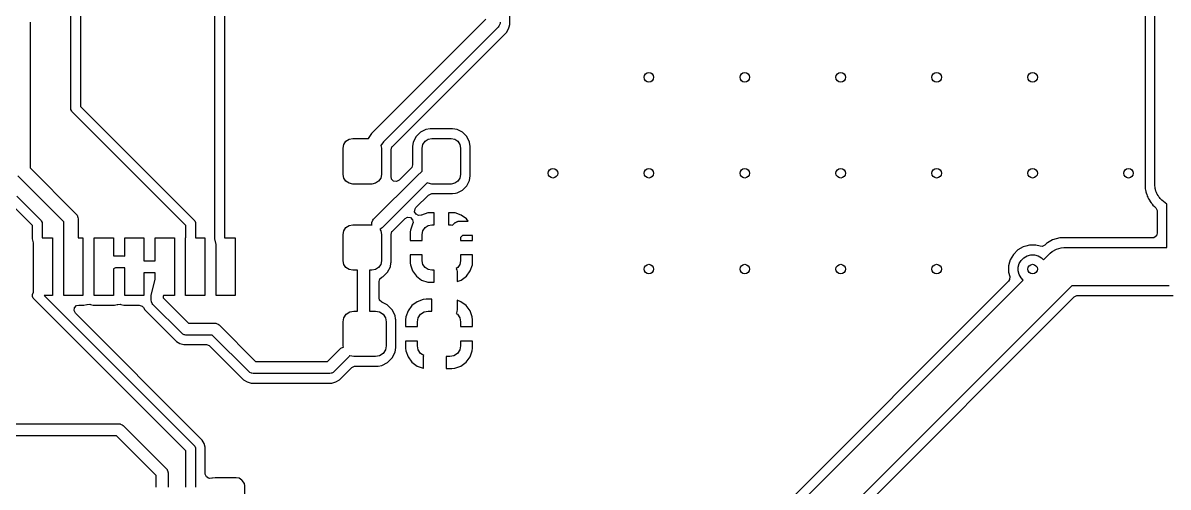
# Model space of a CAD drawing. Header units: millimetres. Extents: x 103.8 to 193.7, y -116.2 to -61.3.
# Drawn here: x 150.7 to 174.57, y -85.3 to -75.61 of the extents above; entities that cross this region are included whole.
import ezdxf

# ---------------------------------------------------------------- set-up
doc = ezdxf.new("R2010")
doc.units = ezdxf.units.MM
doc.layers.add('F.Cu', color=13, linetype='CONTINUOUS', true_color=0xc83434)

msp = doc.modelspace()

# ---------------------------------------------------------------- linework, layer by layer
at = {"layer": 'F.Cu', "linetype": 'CONTINUOUS'}
for p, q in [((151.7, -77.4), (151.7, -70.2)), ((151.9, -70.205939), (151.9, -77.358578)), ((160.8505, -75.646144), (160.8505, -73.649499)), ((154.7, -80.1), (154.7, -74.141421)), ((154.9, -74.1), (154.9, -80.089491)), ((174.0995, -74.889742), (174.0995, -78.943165)), ((174.3, -79), (174.3, -74.765685)), ((150.85, -75.6), (150.85, -78.637868)), ((157.993934, -77.893934), (160.35, -75.537868)), ((160.624721, -75.683335), (160.606066, -75.706066)), ((160.647118, -75.629263), (160.624721, -75.683335)), ((160.65, -75.6), (160.647118, -75.629263)), ((160.836173, -75.699614), (160.8505, -75.646144)), ((160.606066, -75.706066), (158.217192, -78.094939)), ((158.404489, -78.191191), (160.78047, -75.815212)), ((160.78047, -75.815212), (160.826614, -75.735288)), ((160.826614, -75.735288), (160.836173, -75.699614)), ((151.701921, -77.419509), (151.7, -77.4)), ((151.716853, -77.455557), (151.701921, -77.419509)), ((151.729289, -77.470711), (151.716853, -77.455557)), ((154.1, -79.841421), (151.729289, -77.470711)), ((151.9, -77.358578), (154.270711, -79.72929)), ((159.193476, -77.824501), (159.0997, -77.839352)), ((159.193479, -77.8245), (159.193476, -77.824501)), ((159.656522, -77.8245), (159.193479, -77.8245)), ((159.750305, -77.839354), (159.656522, -77.8245)), ((157.433579, -78.083579), (157.498463, -78.040224)), ((157.498463, -78.040224), (157.575, -78.025)), ((157.575, -78.025), (157.904847, -78.025)), ((157.904847, -78.025), (157.974233, -77.918252)), ((157.974233, -77.918252), (157.975039, -77.917243)), ((157.975039, -77.917243), (157.975279, -77.916665)), ((157.975279, -77.916665), (157.983985, -77.906055)), ((157.983985, -77.906055), (157.992598, -77.895286)), ((157.992598, -77.895286), (157.993116, -77.894929)), ((157.993116, -77.894929), (157.993934, -77.893934)), ((158.896949, -77.986659), (158.839354, -78.099695)), ((158.986659, -77.896949), (158.896949, -77.986659)), ((159.099695, -77.839354), (158.986659, -77.896949)), ((159.083579, -78.083579), (159.148463, -78.040224)), ((159.0997, -77.839352), (159.099695, -77.839354)), ((159.148463, -78.040224), (159.225, -78.025)), ((159.225, -78.025), (159.625, -78.025)), ((159.625, -78.025), (159.701537, -78.040224)), ((159.701537, -78.040224), (159.766421, -78.083579)), ((159.863342, -77.89695), (159.750304, -77.839354)), ((159.750304, -77.839354), (159.750305, -77.839354)), ((159.95305, -77.986658), (159.863342, -77.89695)), ((160.010646, -78.099696), (159.95305, -77.986658)), ((157.375, -78.225), (157.390224, -78.148463)), ((157.375, -78.775), (157.375, -78.225)), ((157.390224, -78.148463), (157.433579, -78.083579)), ((158.217192, -78.094939), (158.165077, -78.175116)), ((158.165077, -78.175116), (158.175, -78.225)), ((158.175, -78.225), (158.175, -78.775)), ((158.375499, -78.261188), (158.394406, -78.202998)), ((158.3755, -78.806519), (158.375499, -78.261188)), ((158.394406, -78.202998), (158.404489, -78.191191)), ((158.839354, -78.099695), (158.8245, -78.193478)), ((158.8245, -78.193478), (158.8245, -78.574165)), ((159.025, -78.225), (159.040224, -78.148463)), ((159.025, -78.704814), (159.025, -78.225)), ((159.040224, -78.148463), (159.083579, -78.083579)), ((159.766421, -78.083579), (159.809776, -78.148463)), ((159.809776, -78.148463), (159.825, -78.225)), ((159.825, -78.225), (159.825, -78.775)), ((160.010646, -78.099698), (160.010646, -78.099696)), ((160.010647, -78.0997), (160.010646, -78.099698)), ((160.025498, -78.193476), (160.010647, -78.0997)), ((160.025498, -78.193478), (160.025498, -78.193476)), ((160.025499, -78.193482), (160.025498, -78.193478)), ((160.0255, -78.806519), (160.025499, -78.193482)), ((150.85, -78.637868), (151.806066, -79.593934)), ((157.390224, -78.851537), (157.375, -78.775)), ((158.175, -78.775), (158.159776, -78.851537)), ((158.734959, -78.704712), (158.542461, -78.89721)), ((158.741631, -78.697332), (158.734959, -78.704712)), ((158.745706, -78.692342), (158.741631, -78.697332)), ((158.772211, -78.667396), (158.745706, -78.692342)), ((158.774361, -78.66531), (158.772211, -78.667396)), ((158.795502, -78.64417), (158.774361, -78.66531)), ((158.805593, -78.632356), (158.795502, -78.64417)), ((158.8245, -78.574165), (158.805593, -78.632356)), ((158.914329, -78.808975), (159.025, -78.704814)), ((159.825, -78.775), (159.809776, -78.851537)), ((151.55, -79.762132), (150.593934, -78.806066)), ((157.433579, -78.916421), (157.390224, -78.851537)), ((157.498463, -78.959776), (157.433579, -78.916421)), ((157.575, -78.975), (157.498463, -78.959776)), ((157.975, -78.975), (157.575, -78.975)), ((158.051537, -78.959776), (157.975, -78.975)), ((158.011612, -79.711612), (158.911612, -78.811612)), ((158.116421, -78.916421), (158.051537, -78.959776)), ((158.159776, -78.851537), (158.116421, -78.916421)), ((159.087031, -78.989745), (158.188388, -79.888388)), ((158.374676, -78.811719), (158.3755, -78.806519)), ((158.384247, -78.872151), (158.374676, -78.811719)), ((158.427512, -78.915416), (158.384247, -78.872151)), ((158.487944, -78.924987), (158.427512, -78.915416)), ((158.542461, -78.89721), (158.487944, -78.924987)), ((158.911612, -78.811612), (158.913077, -78.810409)), ((158.913077, -78.810409), (158.914329, -78.808975)), ((159.131158, -78.948213), (159.087031, -78.989745)), ((159.148463, -78.959776), (159.131158, -78.948213)), ((159.225, -78.975), (159.148463, -78.959776)), ((159.625, -78.975), (159.225, -78.975)), ((159.701537, -78.959776), (159.625, -78.975)), ((159.766421, -78.916421), (159.701537, -78.959776)), ((159.809776, -78.851537), (159.766421, -78.916421)), ((159.863342, -79.10305), (159.95305, -79.013342)), ((159.95305, -79.013342), (160.010646, -78.900304)), ((160.010646, -78.900304), (160.0255, -78.806519)), ((174.098201, -78.959145), (174.094613, -78.981087)), ((174.094613, -78.981087), (174.099009, -79.025047)), ((174.0995, -78.943165), (174.098201, -78.959145)), ((174.099009, -79.025047), (174.0995, -79.034897)), ((174.303422, -79.05221), (174.3, -79)), ((150.570711, -79.229289), (151.070711, -79.729289)), ((158.894206, -79.466119), (159.155832, -79.204493)), ((159.155832, -79.204493), (159.210347, -79.176718)), ((159.210347, -79.176718), (159.225822, -79.175499)), ((159.225822, -79.175499), (159.656518, -79.175499)), ((159.656518, -79.175499), (159.656521, -79.175499)), ((159.656521, -79.175499), (159.656522, -79.175498)), ((159.656522, -79.175498), (159.720886, -79.165305)), ((159.720886, -79.165305), (159.750299, -79.160647)), ((159.750299, -79.160647), (159.750299, -79.160646)), ((159.750299, -79.160646), (159.750304, -79.160646)), ((159.750304, -79.160646), (159.863342, -79.10305)), ((174.0995, -79.034897), (174.0995, -79.079058)), ((174.0995, -79.079058), (174.105251, -79.100522)), ((174.105251, -79.100522), (174.108132, -79.11629)), ((174.108132, -79.11629), (174.110344, -79.138411)), ((174.110344, -79.138411), (174.110345, -79.138416)), ((174.110345, -79.138416), (174.118751, -79.160647)), ((174.118751, -79.160647), (174.124827, -79.176718)), ((174.124827, -79.176718), (174.125966, -79.179729)), ((174.125966, -79.179729), (174.12899, -79.189118)), ((174.12899, -79.189118), (174.140422, -79.231783)), ((174.140422, -79.231783), (174.140423, -79.231785)), ((174.140423, -79.231785), (174.151536, -79.251032)), ((174.151536, -79.251032), (174.158404, -79.265525)), ((174.158404, -79.265525), (174.166263, -79.286313)), ((174.308595, -79.071518), (174.303422, -79.05221)), ((174.310585, -79.091412), (174.308595, -79.071518)), ((174.322054, -79.121747), (174.310585, -79.091412)), ((174.330448, -79.153073), (174.322054, -79.121747)), ((174.340444, -79.170386), (174.330448, -79.153073)), ((174.347514, -79.189086), (174.340444, -79.170386)), ((174.366442, -79.215417), (174.347514, -79.189086)), ((174.382659, -79.243505), (174.366442, -79.215417)), ((174.396796, -79.257642), (174.382659, -79.243505)), ((174.408464, -79.273873), (174.396796, -79.257642)), ((150.9, -79.841422), (150.458578, -79.4)), ((158.866673, -79.553057), (158.875346, -79.49249)), ((158.875346, -79.49249), (158.894206, -79.466119)), ((174.166263, -79.286313), (174.192039, -79.32217)), ((174.192039, -79.32217), (174.197391, -79.330457)), ((174.197391, -79.330457), (174.219478, -79.368713)), ((174.219478, -79.368713), (174.219479, -79.368716)), ((174.219479, -79.368716), (174.235204, -79.384441)), ((174.235204, -79.384441), (174.245581, -79.396652)), ((174.245581, -79.396652), (174.258554, -79.414699)), ((174.258554, -79.414699), (174.292735, -79.442665)), ((174.292735, -79.442665), (174.300039, -79.449275)), ((174.300039, -79.449275), (174.320504, -79.46974)), ((174.320504, -79.46974), (174.348281, -79.524257)), ((174.446705, -79.309583), (174.408464, -79.273873)), ((174.55, -79.394097), (174.446705, -79.309583)), ((174.55, -80.3), (174.55, -79.394097)), ((151.070711, -79.729289), (151.083147, -79.744443)), ((151.806066, -79.593934), (151.824721, -79.616665)), ((151.824721, -79.616665), (151.82864, -79.626127)), ((151.82864, -79.626127), (151.847118, -79.670736)), ((151.847118, -79.670736), (151.85, -79.7)), ((151.85, -79.7), (151.85, -80.09345)), ((154.270711, -79.72929), (154.283148, -79.744443)), ((157.977402, -79.775613), (157.996067, -79.730554)), ((157.996067, -79.730554), (158.011612, -79.711612)), ((158.404489, -79.955836), (158.666118, -79.694207)), ((158.666118, -79.694207), (158.720633, -79.666432)), ((158.720633, -79.666432), (158.781065, -79.676003)), ((158.781065, -79.676003), (158.82433, -79.719268)), ((158.82433, -79.719268), (158.833901, -79.7797)), ((158.895257, -79.607155), (158.866673, -79.553057)), ((158.95018, -79.63412), (158.895257, -79.607155)), ((159.005164, -79.624572), (158.95018, -79.63412)), ((159.005351, -79.625105), (159.005164, -79.624572)), ((159.008552, -79.623984), (159.005351, -79.625105)), ((159.010463, -79.623653), (159.008552, -79.623984)), ((159.012349, -79.622655), (159.010463, -79.623653)), ((159.140397, -79.57785), (159.012349, -79.622655)), ((159.140399, -79.57785), (159.140397, -79.57785)), ((159.170796, -79.575), (159.140399, -79.57785)), ((159.275, -79.575), (159.170796, -79.575)), ((159.275, -79.575001), (159.275, -79.575)), ((159.275, -79.825), (159.275, -79.575001)), ((159.575001, -79.575), (159.575, -79.575001)), ((159.575, -79.575001), (159.575, -79.825)), ((159.679211, -79.575), (159.575001, -79.575)), ((159.709601, -79.57785), (159.679211, -79.575)), ((159.837647, -79.622654), (159.709601, -79.57785)), ((159.94679, -79.703207), (159.837647, -79.622654)), ((159.946792, -79.703209), (159.94679, -79.703207)), ((159.981326, -79.75), (159.946792, -79.703209)), ((174.348281, -79.524257), (174.3495, -79.539744)), ((174.3495, -79.539744), (174.3495, -80.0005)), ((150.9, -80.1), (150.9, -79.841422)), ((151.083147, -79.744443), (151.098079, -79.780491)), ((151.098079, -79.780491), (151.1, -79.8)), ((151.1, -79.8), (151.1, -80.0903)), ((151.55, -80.1), (151.55, -79.762132)), ((154.1, -80.1), (154.1, -79.841421)), ((154.283148, -79.744443), (154.29706, -79.778031)), ((154.29706, -79.778031), (154.298079, -79.780491)), ((154.298079, -79.780491), (154.3, -79.8)), ((154.3, -79.8), (154.3, -80.1)), ((157.375, -80.025), (157.390224, -79.948463)), ((157.390224, -79.948463), (157.433579, -79.883579)), ((157.433579, -79.883579), (157.498463, -79.840224)), ((157.498463, -79.840224), (157.575, -79.825)), ((157.575, -79.825), (157.975, -79.825)), ((157.975, -79.825), (157.977894, -79.825575)), ((157.977402, -79.824387), (157.977402, -79.775613)), ((157.977894, -79.825575), (157.977402, -79.824387)), ((158.169446, -79.903933), (158.138568, -79.916723)), ((158.138568, -79.916723), (158.159776, -79.948463)), ((158.159776, -79.948463), (158.175, -80.025)), ((158.188388, -79.888388), (158.169446, -79.903933)), ((158.375499, -80.025834), (158.394406, -79.967643)), ((158.394406, -79.967643), (158.404489, -79.955836)), ((158.77785, -79.940398), (158.775, -79.970788)), ((158.775, -79.970788), (158.775, -80.149999)), ((158.822655, -79.812349), (158.77785, -79.940398)), ((158.823653, -79.810463), (158.822655, -79.812349)), ((158.833901, -79.7797), (158.823653, -79.810463)), ((159.025, -80.025), (159.040224, -79.948463)), ((159.040224, -79.948463), (159.083579, -79.883579)), ((159.083579, -79.883579), (159.148463, -79.840224)), ((159.148463, -79.840224), (159.225, -79.825)), ((159.225, -79.825), (159.275, -79.825)), ((159.575, -79.825), (159.625, -79.825)), ((159.625, -79.825), (159.658463, -79.831656)), ((159.658463, -79.831656), (159.69057, -79.797409)), ((159.69057, -79.797409), (159.712687, -79.778031)), ((159.712687, -79.778031), (159.714926, -79.777017)), ((159.714926, -79.777017), (159.716664, -79.77528)), ((159.716664, -79.77528), (159.74151, -79.764988)), ((159.74151, -79.764988), (159.766009, -79.753902)), ((159.766009, -79.753902), (159.768464, -79.753822)), ((159.768464, -79.753822), (159.770736, -79.752882)), ((159.770736, -79.752882), (159.8, -79.75)), ((159.8, -79.75), (159.981326, -79.75)), ((150.900944, -80.109596), (150.9, -80.1)), ((150.901864, -80.119218), (150.900944, -80.109596)), ((150.9175, -80.199061), (150.901864, -80.119218)), ((150.9175, -81.243796), (150.9175, -80.199061)), ((151.1, -80.0903), (151.1019, -80.1)), ((151.1019, -80.1), (151.3175, -80.1)), ((151.3175, -80.1), (151.3175, -81.3)), ((151.550642, -80.106522), (151.55, -80.1)), ((151.550571, -80.113075), (151.550642, -80.106522)), ((151.5525, -80.13512), (151.550571, -80.113075)), ((151.5525, -81.3), (151.5525, -80.13512)), ((151.85, -80.09345), (151.850573, -80.1)), ((151.850573, -80.1), (151.9525, -80.1)), ((151.9525, -80.1), (151.9525, -81.3)), ((152.1875, -81.3), (152.1875, -80.1)), ((152.1875, -80.1), (152.5875, -80.1)), ((152.5875, -80.1), (152.5875, -80.476231)), ((152.8225, -80.477216), (152.8225, -80.1)), ((152.8225, -80.1), (153.2225, -80.1)), ((153.2225, -80.1), (153.2225, -80.575)), ((153.4575, -80.575), (153.4575, -80.1)), ((153.4575, -80.1), (153.8575, -80.1)), ((153.8575, -80.1), (153.8575, -81.3)), ((154.0925, -81.3), (154.0925, -80.1)), ((154.0925, -80.1), (154.1, -80.1)), ((154.3, -80.1), (154.4925, -80.1)), ((154.4925, -80.1), (154.4925, -81.3)), ((154.700086, -80.100879), (154.7, -80.1)), ((154.700008, -80.101304), (154.700086, -80.100879)), ((154.701024, -80.110407), (154.700008, -80.101304)), ((154.701921, -80.119509), (154.701024, -80.110407)), ((154.702085, -80.119906), (154.701921, -80.119509)), ((154.702184, -80.120786), (154.702085, -80.119906)), ((154.7275, -80.23992), (154.702184, -80.120786)), ((154.9, -80.089491), (154.902233, -80.1)), ((154.902233, -80.1), (155.1275, -80.1)), ((155.1275, -80.1), (155.1275, -81.3)), ((157.375, -80.575), (157.375, -80.025)), ((158.175, -80.025), (158.175, -80.575)), ((158.3755, -80.408993), (158.375499, -80.025834)), ((158.775, -80.149999), (158.775001, -80.15)), ((158.775001, -80.15), (159.025, -80.15)), ((159.025, -80.15), (159.025, -80.025)), ((159.864985, -80.05), (159.825, -80.09265)), ((159.825, -80.09265), (159.825, -80.15)), ((159.825, -80.15), (160.074998, -80.15)), ((160.074999, -80.05), (159.864985, -80.05)), ((160.074998, -80.15), (160.074999, -80.149999)), ((160.074999, -80.149999), (160.074999, -80.05)), ((172.031281, -80.219482), (172.002503, -80.248259)), ((172.037333, -80.215988), (172.031281, -80.219482)), ((172.064241, -80.200452), (172.037333, -80.215988)), ((172.168218, -80.140421), (172.064241, -80.200452)), ((172.168219, -80.140421), (172.168218, -80.140421)), ((172.32094, -80.099499), (172.168219, -80.140421)), ((172.320943, -80.099499), (172.32094, -80.099499)), ((172.479058, -80.099499), (172.320943, -80.099499)), ((172.485121, -80.099499), (172.479058, -80.099499)), ((172.485137, -80.0995), (172.485121, -80.099499)), ((174.2505, -80.0995), (172.485137, -80.0995)), ((174.281093, -80.094655), (174.2505, -80.0995)), ((174.330593, -80.058691), (174.281093, -80.094655)), ((174.3495, -80.0005), (174.330593, -80.058691)), ((154.7275, -81.3), (154.7275, -80.23992)), ((158.3755, -80.450001), (158.3755, -80.408993)), ((158.3755, -80.606521), (158.3755, -80.450001)), ((158.775002, -80.45), (158.775001, -80.450001)), ((158.775001, -80.450001), (158.775001, -80.629203)), ((159.025, -80.45), (158.775002, -80.45)), ((159.025, -80.575), (159.025, -80.45)), ((160.074999, -80.45), (159.825, -80.45)), ((159.825, -80.45), (159.825, -80.575)), ((160.075, -80.450001), (160.074999, -80.45)), ((160.075, -80.62921), (160.075, -80.450001)), ((171.349496, -80.44269), (171.283609, -80.556809)), ((171.44269, -80.349496), (171.349496, -80.44269)), ((171.556809, -80.283609), (171.44269, -80.349496)), ((171.6062, -80.270375), (171.556809, -80.283609)), ((171.684108, -80.2495), (171.6062, -80.270375)), ((171.635195, -80.472836), (171.710842, -80.452567)), ((171.815892, -80.2495), (171.684108, -80.2495)), ((171.710842, -80.452567), (171.789158, -80.452567)), ((171.789158, -80.452567), (171.864805, -80.472836)), ((171.90688, -80.27388), (171.815892, -80.2495)), ((171.947986, -80.276035), (171.90688, -80.27388)), ((172.002503, -80.248259), (171.947986, -80.276035)), ((171.977474, -80.55684), (172.117158, -80.417157)), ((172.117158, -80.417157), (172.156495, -80.382659)), ((172.156495, -80.382659), (172.246927, -80.330448)), ((172.246927, -80.330448), (172.34779, -80.303422)), ((172.34779, -80.303422), (172.4, -80.3)), ((172.4, -80.3), (174.55, -80.3)), ((152.5875, -80.476231), (152.6, -80.475)), ((152.6, -80.475), (152.8, -80.475)), ((152.8, -80.475), (152.8225, -80.477216)), ((153.2225, -80.575), (153.4575, -80.575)), ((157.390224, -80.651537), (157.375, -80.575)), ((157.433579, -80.716421), (157.390224, -80.651537)), ((158.159776, -80.651537), (158.116421, -80.716421)), ((158.175, -80.575), (158.159776, -80.651537)), ((158.360646, -80.700304), (158.371926, -80.629081)), ((158.371926, -80.629081), (158.3755, -80.606521)), ((158.775001, -80.629203), (158.77785, -80.6596)), ((158.77785, -80.6596), (158.77785, -80.659602)), ((158.77785, -80.659602), (158.822654, -80.787647)), ((159.040224, -80.651537), (159.025, -80.575)), ((159.083579, -80.716421), (159.040224, -80.651537)), ((159.809776, -80.651537), (159.766421, -80.716421)), ((159.825, -80.575), (159.809776, -80.651537)), ((160.027345, -80.787647), (160.072149, -80.659601)), ((160.072149, -80.659601), (160.074999, -80.629211)), ((160.074999, -80.629211), (160.075, -80.62921)), ((171.270891, -80.604274), (171.2495, -80.684108)), ((171.2495, -80.684108), (171.2495, -80.815892)), ((171.283609, -80.556809), (171.270891, -80.604274)), ((171.452567, -80.710842), (171.472836, -80.635195)), ((171.472836, -80.635195), (171.511994, -80.567372)), ((171.511994, -80.567372), (171.567372, -80.511994)), ((171.567372, -80.511994), (171.635195, -80.472836)), ((171.864805, -80.472836), (171.932628, -80.511994)), ((171.932628, -80.511994), (171.977474, -80.55684)), ((152.627942, -80.725), (152.5875, -80.744031)), ((152.5875, -80.744031), (152.5875, -81.3)), ((152.8, -80.725), (152.627942, -80.725)), ((152.8225, -80.722783), (152.8, -80.725)), ((152.8225, -81.3), (152.8225, -80.722783)), ((153.4575, -80.825), (153.2225, -80.825)), ((153.2225, -80.825), (153.2225, -81.3)), ((153.4575, -80.96958), (153.4575, -80.825)), ((157.498463, -80.759776), (157.433579, -80.716421)), ((157.575, -80.775), (157.498463, -80.759776)), ((157.673594, -80.775), (157.575, -80.775)), ((157.675, -80.803122), (157.673594, -80.775)), ((157.675, -81.6), (157.675, -80.803122)), ((157.975, -80.775), (157.923906, -80.775)), ((157.923906, -80.775), (157.924844, -80.793758)), ((157.924844, -80.793758), (157.924693, -80.796884)), ((157.924693, -80.796884), (157.925, -80.8)), ((157.925, -80.8), (157.925, -81.6)), ((158.051537, -80.759776), (157.975, -80.775)), ((158.116421, -80.716421), (158.051537, -80.759776)), ((158.144407, -80.950283), (158.179553, -80.920265)), ((158.179553, -80.920265), (158.213342, -80.90305)), ((158.213342, -80.90305), (158.30305, -80.813342)), ((158.30305, -80.813342), (158.360646, -80.700304)), ((158.822654, -80.787647), (158.903207, -80.89679)), ((158.903207, -80.89679), (158.903209, -80.896792)), ((158.903209, -80.896792), (159.012352, -80.977345)), ((159.148463, -80.759776), (159.083579, -80.716421)), ((159.225, -80.775), (159.148463, -80.759776)), ((159.275, -80.775), (159.225, -80.775)), ((159.275, -81.024999), (159.275, -80.775)), ((159.766421, -80.716421), (159.733681, -80.738297)), ((159.733681, -80.738297), (159.747118, -80.770736)), ((159.747118, -80.770736), (159.75, -80.8)), ((159.75, -80.8), (159.75, -81.008013)), ((159.837647, -80.977345), (159.94679, -80.896792)), ((159.94679, -80.896792), (159.946792, -80.89679)), ((159.946792, -80.89679), (160.027345, -80.787647)), ((171.2495, -80.815892), (171.273879, -80.906879)), ((171.273879, -80.906879), (171.270677, -80.96798)), ((171.452567, -80.789158), (171.452567, -80.710842)), ((171.472836, -80.864805), (171.452567, -80.789158)), ((171.511994, -80.932628), (171.472836, -80.864805)), ((171.55684, -80.977474), (171.511994, -80.932628)), ((153.379096, -81.268263), (153.4575, -80.96958)), ((158.1255, -81.008474), (158.144407, -80.950283)), ((158.1255, -81.350251), (158.1255, -81.008474)), ((159.012352, -80.977345), (159.140398, -81.022149)), ((159.140398, -81.022149), (159.170789, -81.024999)), ((159.170789, -81.024999), (159.275, -81.024999)), ((159.75, -81.008013), (159.837647, -80.977345)), ((171.248257, -81.002505), (165.431286, -86.819478)), ((165.517157, -87.017157), (171.55684, -80.977474)), ((172.565685, -81.1), (166.2, -87.465685)), ((171.270677, -80.96798), (171.248257, -81.002505)), ((174.6, -81.1), (172.565685, -81.1)), ((150.901921, -81.280491), (150.916853, -81.244443)), ((150.901921, -81.319509), (150.901921, -81.280491)), ((150.916853, -81.355557), (150.901921, -81.319509)), ((150.916853, -81.244443), (150.9175, -81.243796)), ((150.929289, -81.370711), (150.916853, -81.355557)), ((154.1, -84.541421), (150.929289, -81.370711)), ((151.3175, -81.3), (151.141422, -81.3)), ((151.141422, -81.3), (154.27071, -84.429289)), ((151.9525, -81.3), (151.5525, -81.3)), ((152.5875, -81.3), (152.1875, -81.3)), ((153.2225, -81.3), (152.8225, -81.3)), ((153.375, -81.3), (153.375527, -81.294646)), ((153.375, -81.4), (153.375, -81.3)), ((153.377402, -81.424386), (153.375, -81.4)), ((153.375228, -81.292459), (153.376569, -81.284069)), ((153.375527, -81.294646), (153.375228, -81.292459)), ((153.376569, -81.284069), (153.377402, -81.275614)), ((153.377402, -81.275614), (153.378246, -81.273573)), ((153.378246, -81.273573), (153.379096, -81.268263)), ((153.629235, -81.3), (153.625, -81.316133)), ((153.625, -81.316133), (153.625, -81.348224)), ((153.625, -81.348224), (154.151776, -81.875)), ((153.8575, -81.3), (153.629235, -81.3)), ((154.4925, -81.3), (154.0925, -81.3)), ((155.1275, -81.3), (154.7275, -81.3)), ((158.13629, -81.395195), (158.1255, -81.350251)), ((158.179554, -81.43846), (158.13629, -81.395195)), ((159.047993, -81.381082), (158.920016, -81.428814)), ((159.047995, -81.381081), (159.047993, -81.381082)), ((159.104562, -81.375001), (159.047995, -81.381081)), ((159.104569, -81.375), (159.104562, -81.375001)), ((159.224999, -81.375), (159.104569, -81.375)), ((159.225, -81.375001), (159.224999, -81.375)), ((159.225, -81.625), (159.225, -81.375001)), ((159.829983, -81.428814), (159.75, -81.398982)), ((159.75, -81.398982), (159.75, -81.6)), ((167.845526, -86.103708), (172.61974, -81.329496)), ((172.61974, -81.329496), (172.674257, -81.301719)), ((172.674257, -81.301719), (172.689744, -81.3005)), ((172.689744, -81.3005), (174.679055, -81.3005)), ((151.766698, -81.614987), (151.776269, -81.554555)), ((151.794475, -81.669504), (151.766698, -81.614987)), ((151.776269, -81.554555), (151.819534, -81.51129)), ((151.819534, -81.51129), (151.864479, -81.5005)), ((151.864479, -81.5005), (151.972247, -81.5005)), ((151.972247, -81.5005), (151.972248, -81.5005)), ((151.972248, -81.5005), (152.030731, -81.488867)), ((152.030731, -81.488867), (152.030733, -81.488865)), ((152.030733, -81.488865), (152.030735, -81.488865)), ((152.030735, -81.488865), (152.032115, -81.488294)), ((152.032115, -81.488294), (152.034585, -81.488099)), ((152.034585, -81.488099), (152.040294, -81.486964)), ((152.040294, -81.486964), (152.040428, -81.487639)), ((152.040428, -81.487639), (152.093112, -81.483494)), ((152.093112, -81.483494), (152.107885, -81.488294)), ((152.107885, -81.488294), (152.109264, -81.488865)), ((152.109264, -81.488865), (152.109266, -81.488865)), ((152.109266, -81.488865), (152.109269, -81.488867)), ((152.109269, -81.488867), (152.167752, -81.5005)), ((152.167752, -81.5005), (152.167753, -81.5005)), ((152.167753, -81.5005), (152.607247, -81.5005)), ((152.607247, -81.5005), (152.607248, -81.5005)), ((152.607248, -81.5005), (152.665731, -81.488867)), ((152.665731, -81.488867), (152.665733, -81.488865)), ((152.665733, -81.488865), (152.665735, -81.488865)), ((152.665735, -81.488865), (152.667115, -81.488294)), ((152.667115, -81.488294), (152.669585, -81.488099)), ((152.669585, -81.488099), (152.675294, -81.486964)), ((152.675294, -81.486964), (152.675428, -81.487639)), ((152.675428, -81.487639), (152.728112, -81.483494)), ((152.728112, -81.483494), (152.742885, -81.488294)), ((152.742885, -81.488294), (152.744264, -81.488865)), ((152.744264, -81.488865), (152.744266, -81.488865)), ((152.744266, -81.488865), (152.744269, -81.488867)), ((152.744269, -81.488867), (152.802752, -81.5005)), ((152.802752, -81.5005), (153.12501, -81.5005)), ((153.12501, -81.5005), (153.183201, -81.519407)), ((153.183201, -81.519407), (153.210746, -81.549999)), ((153.210746, -81.549999), (153.239533, -81.599859)), ((153.239533, -81.599859), (153.239535, -81.599862)), ((153.239535, -81.599862), (153.900138, -82.260465)), ((153.377402, -81.424387), (153.377402, -81.424386)), ((153.379236, -81.428814), (153.377402, -81.424387)), ((153.396066, -81.469446), (153.379236, -81.428814)), ((153.396071, -81.469451), (153.396066, -81.469446)), ((153.411612, -81.488388), (153.396071, -81.469451)), ((154.011612, -82.088388), (153.411612, -81.488388)), ((157.440901, -81.690901), (157.513896, -81.642127)), ((157.513896, -81.642127), (157.6, -81.625)), ((157.6, -81.625), (157.677656, -81.625)), ((157.677402, -81.624386), (157.675, -81.6)), ((157.677656, -81.625), (157.677402, -81.624386)), ((157.922598, -81.624386), (157.922344, -81.625)), ((157.922344, -81.625), (158.05, -81.625)), ((157.925, -81.6), (157.922598, -81.624386)), ((158.05, -81.625), (158.136104, -81.642127)), ((158.136104, -81.642127), (158.209099, -81.690901)), ((158.290718, -81.495102), (158.179554, -81.43846)), ((158.30322, -81.501472), (158.290718, -81.495102)), ((158.398528, -81.59678), (158.30322, -81.501472)), ((158.398529, -81.596782), (158.398528, -81.59678)), ((158.459716, -81.716867), (158.398529, -81.596782)), ((158.728814, -81.620016), (158.681083, -81.74799)), ((158.810668, -81.510672), (158.728814, -81.620016)), ((158.810672, -81.510668), (158.810668, -81.510672)), ((158.920016, -81.428814), (158.810672, -81.510668)), ((158.990901, -81.690901), (159.063896, -81.642127)), ((159.063896, -81.642127), (159.15, -81.625)), ((159.15, -81.625), (159.225, -81.625)), ((159.746169, -81.633685), (159.736788, -81.661555)), ((159.746238, -81.631387), (159.746169, -81.633685)), ((159.747118, -81.629264), (159.746238, -81.631387)), ((159.75, -81.6), (159.747118, -81.629264)), ((159.939327, -81.510668), (159.829983, -81.428814)), ((159.939331, -81.510672), (159.939327, -81.510668)), ((160.021185, -81.620016), (159.939331, -81.510672)), ((160.068917, -81.747993), (160.021185, -81.620016)), ((154.384511, -84.25954), (151.794475, -81.669504)), ((154.151776, -81.875), (154.7, -81.875)), ((154.7, -81.875), (154.724386, -81.877402)), ((154.724386, -81.877402), (154.724387, -81.877402)), ((154.724387, -81.877402), (154.737584, -81.882868)), ((154.737584, -81.882868), (154.769446, -81.896066)), ((157.375, -81.85), (157.392127, -81.763896)), ((157.375, -82.35), (157.375, -81.85)), ((157.392127, -81.763896), (157.440901, -81.690901)), ((158.209099, -81.690901), (158.257873, -81.763896)), ((158.257873, -81.763896), (158.275, -81.85)), ((158.275, -81.85), (158.275, -82.35)), ((158.459716, -81.716869), (158.459716, -81.716867)), ((158.459719, -81.716874), (158.459716, -81.716869)), ((158.470416, -81.784416), (158.459719, -81.716874)), ((158.473608, -81.804565), (158.470416, -81.784416)), ((158.473755, -81.805496), (158.473608, -81.804565)), ((158.4755, -81.816512), (158.473755, -81.805496)), ((158.4755, -82.250001), (158.4755, -81.816512)), ((158.681081, -81.747998), (158.675, -81.804565)), ((158.675, -81.804565), (158.675, -81.949999)), ((158.681083, -81.74799), (158.681081, -81.747998)), ((158.925, -81.85), (158.942127, -81.763896)), ((158.925, -81.95), (158.925, -81.85)), ((158.942127, -81.763896), (158.990901, -81.690901)), ((159.736788, -81.661555), (159.731792, -81.672655)), ((159.731792, -81.672655), (159.759099, -81.690901)), ((159.759099, -81.690901), (159.807873, -81.763896)), ((159.807873, -81.763896), (159.825, -81.85)), ((159.825, -81.85), (159.825, -81.95)), ((160.068918, -81.747995), (160.068917, -81.747993)), ((160.074998, -81.804563), (160.068918, -81.747995)), ((160.074999, -81.804569), (160.074998, -81.804563)), ((160.074999, -81.949999), (160.074999, -81.804569)), ((154.030548, -82.103928), (154.011612, -82.088388)), ((154.030554, -82.103934), (154.030548, -82.103928)), ((154.062415, -82.117131), (154.030554, -82.103934)), ((154.075613, -82.122598), (154.062415, -82.117131)), ((154.075614, -82.122598), (154.075613, -82.122598)), ((154.1, -82.125), (154.075614, -82.122598)), ((154.648224, -82.125), (154.1, -82.125)), ((155.411612, -82.888388), (154.648224, -82.125)), ((154.769446, -81.896066), (154.769451, -81.896071)), ((154.769451, -81.896071), (154.788388, -81.911612)), ((154.788388, -81.911612), (155.551776, -82.675)), ((158.675, -81.949999), (158.675001, -81.95)), ((158.675001, -81.95), (158.925, -81.95)), ((159.825, -81.95), (160.074998, -81.95)), ((160.074998, -81.95), (160.074999, -81.949999)), ((153.900138, -82.260465), (153.90014, -82.260466)), ((153.90014, -82.260466), (153.900142, -82.260468)), ((153.900142, -82.260468), (153.974357, -82.303316)), ((153.974357, -82.303316), (153.974355, -82.303316)), ((153.974355, -82.303316), (153.974359, -82.303317)), ((153.974359, -82.303317), (153.974361, -82.303318)), ((153.974361, -82.303318), (154.057147, -82.3255)), ((154.057147, -82.3255), (154.142853, -82.3255)), ((154.142853, -82.3255), (154.524165, -82.3255)), ((154.524165, -82.3255), (154.582356, -82.344407)), ((154.582356, -82.344407), (154.594169, -82.354496)), ((154.594169, -82.354496), (155.300138, -83.060465)), ((157.380451, -82.377402), (157.375, -82.35)), ((158.275, -82.35), (158.257873, -82.436104)), ((158.4755, -82.383488), (158.4755, -82.250001)), ((158.675002, -82.25), (158.675001, -82.250001)), ((158.675001, -82.250001), (158.675001, -82.395436)), ((158.925, -82.25), (158.675002, -82.25)), ((158.925, -82.35), (158.925, -82.25)), ((158.942127, -82.436104), (158.925, -82.35)), ((159.825, -82.35), (159.807873, -82.436104)), ((160.074999, -82.25), (159.825, -82.25)), ((159.825, -82.25), (159.825, -82.35)), ((160.075, -82.250001), (160.074999, -82.25)), ((160.075, -82.395434), (160.075, -82.250001)), ((157.048224, -82.675), (157.311612, -82.411612)), ((157.488388, -82.588388), (157.188388, -82.888388)), ((157.311612, -82.411612), (157.330554, -82.396067)), ((157.330554, -82.396067), (157.375613, -82.377402)), ((157.375613, -82.377402), (157.380451, -82.377402)), ((157.503933, -82.569446), (157.488388, -82.588388)), ((157.509847, -82.555167), (157.503933, -82.569446)), ((157.513896, -82.557873), (157.509847, -82.555167)), ((157.6, -82.575), (157.513896, -82.557873)), ((158.05, -82.575), (157.6, -82.575)), ((158.136104, -82.557873), (158.05, -82.575)), ((158.209099, -82.509099), (158.136104, -82.557873)), ((158.257873, -82.436104), (158.209099, -82.509099)), ((158.30322, -82.698528), (158.398528, -82.60322)), ((158.398528, -82.60322), (158.459719, -82.483126)), ((158.459719, -82.483126), (158.4755, -82.383488)), ((158.675001, -82.395436), (158.681081, -82.452004)), ((158.681081, -82.452004), (158.681082, -82.452006)), ((158.681082, -82.452006), (158.728814, -82.579983)), ((158.728814, -82.579983), (158.810668, -82.689327)), ((158.990901, -82.509099), (158.942127, -82.436104)), ((159.059442, -82.554897), (158.990901, -82.509099)), ((159.05, -82.6), (159.052882, -82.570736)), ((159.05, -82.819133), (159.05, -82.6)), ((159.052882, -82.570736), (159.059442, -82.554897)), ((159.6, -82.575), (159.525, -82.575)), ((159.525, -82.575), (159.525, -82.824998)), ((159.686104, -82.557873), (159.6, -82.575)), ((159.759099, -82.509099), (159.686104, -82.557873)), ((159.807873, -82.436104), (159.759099, -82.509099)), ((159.939331, -82.689327), (160.021185, -82.579983)), ((160.021185, -82.579983), (160.068916, -82.452009)), ((160.068916, -82.452009), (160.068918, -82.452001)), ((160.068918, -82.452001), (160.075, -82.395434)), ((155.551776, -82.675), (157.048224, -82.675)), ((157.427847, -82.93248), (157.555832, -82.804496)), ((157.555832, -82.804496), (157.610348, -82.776719)), ((157.610348, -82.776719), (157.625835, -82.7755)), ((157.625835, -82.7755), (158.08349, -82.7755)), ((158.08349, -82.7755), (158.104885, -82.772111)), ((158.104885, -82.772111), (158.183126, -82.759719)), ((158.183126, -82.759719), (158.30322, -82.698528)), ((158.810668, -82.689327), (158.810672, -82.689331)), ((158.810672, -82.689331), (158.920016, -82.771185)), ((158.920016, -82.771185), (159.04799, -82.818916)), ((159.04799, -82.818916), (159.047998, -82.818918)), ((159.047998, -82.818918), (159.05, -82.819133)), ((159.525, -82.824998), (159.525001, -82.824999)), ((159.525001, -82.824999), (159.645431, -82.824999)), ((159.645431, -82.824999), (159.645436, -82.824998)), ((159.645436, -82.824998), (159.702004, -82.818918)), ((159.702004, -82.818918), (159.702006, -82.818917)), ((159.702006, -82.818917), (159.829983, -82.771185)), ((159.829983, -82.771185), (159.939327, -82.689331)), ((159.939327, -82.689331), (159.939331, -82.689327)), ((155.300138, -83.060465), (155.30014, -83.060466)), ((155.30014, -83.060466), (155.300141, -83.060467)), ((155.300141, -83.060467), (155.300142, -83.060468)), ((155.300142, -83.060468), (155.374357, -83.103316)), ((155.430548, -82.903928), (155.411612, -82.888388)), ((155.430554, -82.903934), (155.430548, -82.903928)), ((155.462415, -82.917131), (155.430554, -82.903934)), ((155.475613, -82.922598), (155.462415, -82.917131)), ((155.475614, -82.922598), (155.475613, -82.922598)), ((155.5, -82.925), (155.475614, -82.922598)), ((157.1, -82.925), (155.5, -82.925)), ((157.124386, -82.922598), (157.1, -82.925)), ((157.124387, -82.922598), (157.124386, -82.922598)), ((157.137584, -82.917131), (157.124387, -82.922598)), ((157.169446, -82.903934), (157.137584, -82.917131)), ((157.169451, -82.903928), (157.169446, -82.903934)), ((157.188388, -82.888388), (157.169451, -82.903928)), ((157.225643, -83.103316), (157.299857, -83.060468)), ((157.299857, -83.060467), (157.299862, -83.060465)), ((157.299857, -83.060468), (157.299857, -83.060467)), ((157.299862, -83.060465), (157.427847, -82.93248)), ((155.374357, -83.103316), (155.374355, -83.103316)), ((155.374355, -83.103316), (155.374359, -83.103317)), ((155.374359, -83.103317), (155.374361, -83.103318)), ((155.374361, -83.103318), (155.457147, -83.1255)), ((155.457147, -83.1255), (155.457149, -83.1255)), ((155.457149, -83.1255), (157.142851, -83.1255)), ((157.142851, -83.1255), (157.142853, -83.1255)), ((157.142853, -83.1255), (157.225639, -83.103318)), ((157.225639, -83.103318), (157.225641, -83.103316)), ((157.225641, -83.103316), (157.225643, -83.103316)), ((149.351776, -83.975), (152.7, -83.975)), ((152.7, -83.975), (152.724386, -83.977402)), ((152.724386, -83.977402), (152.724387, -83.977402)), ((152.724387, -83.977402), (152.737584, -83.982868)), ((152.737584, -83.982868), (152.769446, -83.996066)), ((152.769446, -83.996066), (152.769451, -83.996071)), ((152.769451, -83.996071), (152.788388, -84.011612)), ((152.788388, -84.011612), (153.688388, -84.911612)), ((152.648224, -84.225), (149.3, -84.225)), ((153.475, -85.051776), (152.648224, -84.225)), ((154.44046, -84.315489), (154.384511, -84.259539)), ((154.384511, -84.259539), (154.384511, -84.25954)), ((154.27071, -84.429289), (154.283147, -84.444442)), ((154.283147, -84.444442), (154.283147, -84.444443)), ((154.283147, -84.444443), (154.298079, -84.480491)), ((154.298079, -84.480491), (154.3, -84.5)), ((154.3, -84.5), (154.3, -85.292339)), ((154.480019, -84.384007), (154.44046, -84.315489)), ((154.480021, -84.384011), (154.480019, -84.384007)), ((154.500499, -84.460435), (154.480021, -84.384011)), ((154.5005, -84.460437), (154.500499, -84.460435)), ((154.5005, -85.015916), (154.5005, -84.460437)), ((154.1, -85.3), (154.1, -84.541421)), ((153.688388, -84.911612), (153.703933, -84.930553)), ((153.703933, -84.930553), (153.703934, -84.930554)), ((153.703934, -84.930554), (153.704793, -84.932628)), ((153.704793, -84.932628), (153.721163, -84.97215)), ((153.721163, -84.97215), (153.722598, -84.975614)), ((153.722598, -84.975614), (153.725, -85)), ((153.475, -85.3), (153.475, -85.051776)), ((153.725, -85), (153.725, -85.3)), ((154.501134, -85.027099), (154.5005, -85.015916)), ((154.526493, -85.082782), (154.501134, -85.027099)), ((154.563295, -85.103615), (154.526493, -85.082782)), ((154.561726, -85.107404), (154.563295, -85.103615)), ((154.570728, -85.111132), (154.561726, -85.107404)), ((154.570731, -85.111133), (154.570728, -85.111132)), ((154.570733, -85.111134), (154.570731, -85.111133)), ((154.572118, -85.111708), (154.570733, -85.111134)), ((154.586885, -85.116506), (154.572118, -85.111708)), ((154.639573, -85.112361), (154.586885, -85.116506)), ((154.639707, -85.113035), (154.639573, -85.112361)), ((154.645394, -85.111903), (154.639707, -85.113035)), ((154.647882, -85.111708), (154.645394, -85.111903)), ((154.649268, -85.111133), (154.647882, -85.111708)), ((154.649269, -85.111133), (154.649268, -85.111133)), ((154.64927, -85.111132), (154.649269, -85.111133)), ((154.649272, -85.111132), (154.64927, -85.111132)), ((154.707741, -85.099501), (154.649272, -85.111132)), ((154.707751, -85.0995), (154.707741, -85.099501)), ((154.707752, -85.0995), (154.707751, -85.0995)), ((155.147248, -85.0995), (154.707752, -85.0995)), ((155.147258, -85.099501), (155.147248, -85.0995)), ((155.205727, -85.111132), (155.147258, -85.099501)), ((155.205728, -85.111132), (155.205727, -85.111132)), ((155.205731, -85.111133), (155.205728, -85.111132)), ((155.205733, -85.111134), (155.205731, -85.111133)), ((155.263899, -85.15), (155.205733, -85.111134)), ((155.272052, -85.155448), (155.263899, -85.15)), ((155.316367, -85.221769), (155.272052, -85.155448)), ((155.325211, -85.266231), (155.316367, -85.221769)), ((154.3, -85.292339), (154.301181, -85.3)), ((155.327998, -85.280241), (155.325211, -85.266231)), ((155.328, -85.280253), (155.327998, -85.280241)), ((155.328, -86.0755), (155.328, -85.280253))]:
    msp.add_line(p, q, dxfattribs=at)
at = {"layer": 'F.Cu'}
for centre in [(163.75, -76.75), (163.75, -76.75), (165.75, -76.75), (165.75, -76.75), (167.75, -76.75), (167.75, -76.75), (169.75, -76.75), (169.75, -76.75), (171.75, -76.75), (171.75, -76.75), (161.75, -78.75), (161.75, -78.75), (163.75, -78.75), (163.75, -78.75), (165.75, -78.75), (165.75, -78.75), (167.75, -78.75), (167.75, -78.75), (169.75, -78.75), (169.75, -78.75), (171.75, -78.75), (171.75, -78.75), (173.75, -78.75), (173.75, -78.75), (163.75, -80.75), (163.75, -80.75), (165.75, -80.75), (165.75, -80.75), (167.75, -80.75), (167.75, -80.75), (169.75, -80.75), (169.75, -80.75), (171.75, -80.75), (171.75, -80.75)]:
    msp.add_circle(centre, 0.1, dxfattribs=at)

doc.saveas('drawing.dxf')
